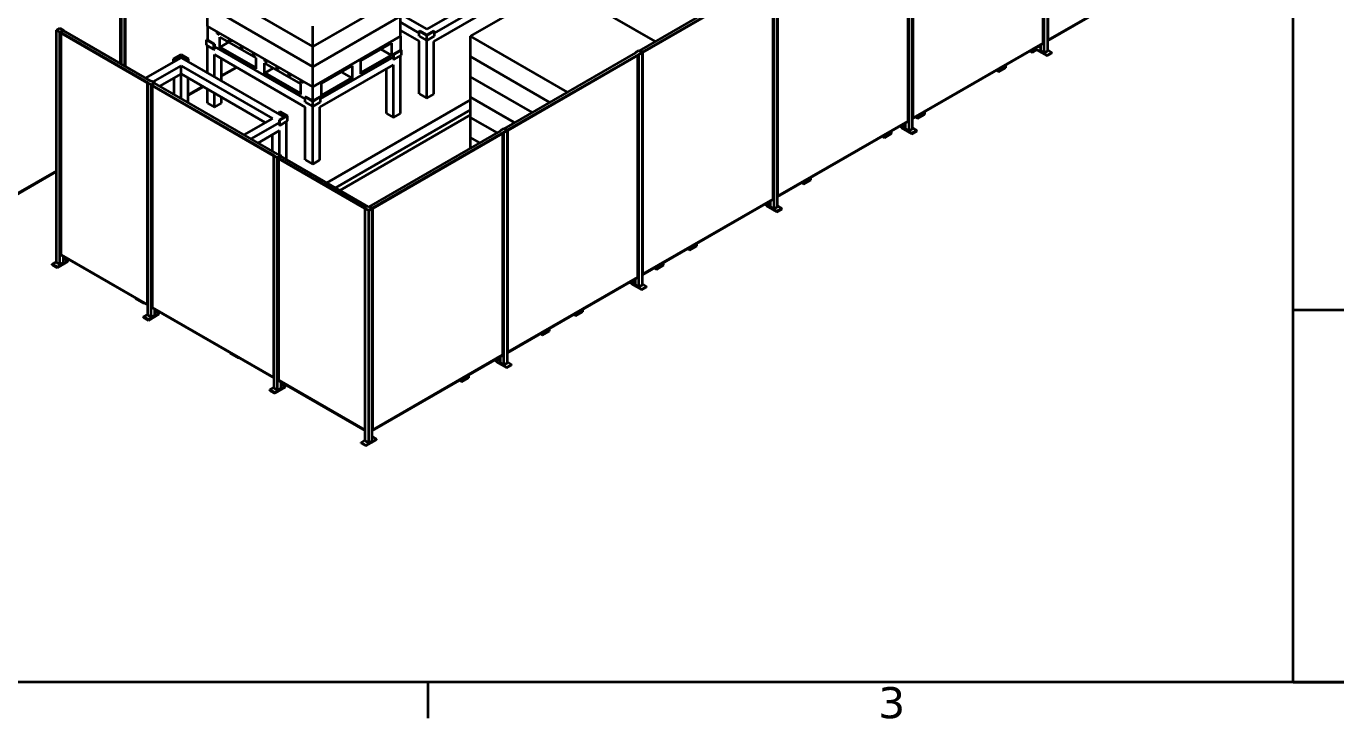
# Model space of a CAD drawing. Header units: millimetres. Extents: x 0 to 67800, y 0 to 42000.
# Drawn here: x 33888 to 44445, y 705 to 6288 of the extents above; entities that cross this region are included whole.
import ezdxf
from ezdxf.enums import TextEntityAlignment as Align

# ---------------------------------------------------------------- set-up
doc = ezdxf.new("R2010")
doc.units = ezdxf.units.MM
doc.header["$LTSCALE"] = 100
for name, color, linetype, lineweight in [('Border (ISO)', 7, 'Continuous', 35), ('Title (ISO)', 7, 'Continuous', 35), ('Visible (ISO)', 7, 'Continuous', 35), ('Visible Narrow (ISO)', 7, 'Continuous', 25)]:
    doc.layers.add(name, color=color, linetype=linetype, lineweight=lineweight)
doc.styles.add('Note Text (ISO)', font='verdana.ttf')
doc.styles.add('Text Style48', font='arial.ttf')
doc.styles.add('Text Style59', font='verdana.ttf')
doc.styles.add('Text Style60', font='verdana.ttf')

# ---------------------------------------------------------------- blocks, each defined once
blk = doc.blocks.new('Borders Default Border')
at = {"layer": 'Border (ISO)'}
blk.add_line((371.25, 10), (371.25, 7.1), dxfattribs=at)
at = {"layer": 'Border (ISO)', "flags": 128}
blk.add_lwpolyline([(10, 10), (10, 410), (584, 410), (584, 10), (10, 10)], dxfattribs=at)
at = {"layer": 'Border (ISO)', "insert": (407.56, 7.05), "char_height": 2.5, "attachment_point": 7, "style": 'Note Text (ISO)'}
blk.add_mtext('3', dxfattribs=at)
blk = doc.blocks.new('Title Blocks Salg Layout')
at = {"layer": 'Title (ISO)'}
for p, q in [((57, 10), (57, 70)), ((200, 40), (57, 40)), ((57, 10), (200, 10))]:
    blk.add_line(p, q, dxfattribs=at)
for tag, p, height, style in [('AUTHOR_001', (179.75, 46.25), 2.25, 'Text Style48'), ('CREATION_DATE_001', (179.87, 41.24), 2.25, 'Text Style48'), ('TITLE_001', (76.67, 29.21), 3.5, 'Text Style60'), ('PART_NUMBER_001', (164.68, 22.4), 5, 'Text Style59'), ('SUBJECT_001', (69.02, 23.65), 3.5, 'Text Style60'), ('SUBJECT_002', (83.4, 17.66), 3.5, 'Text Style60'), ('VERSION_001', (189.96, 11.75), 2.5, 'Note Text (ISO)')]:
    blk.add_attdef(tag, p, '', height=height, dxfattribs=dict(at, style=style))
at = {"layer": 'Title (ISO)', "style": 'Note Text (ISO)'}
blk.add_attdef('CATEGORY', text='', height=2.5, dxfattribs=at).set_placement((161.5, 39), align=Align.TOP_LEFT)
at = {"layer": 'Title (ISO)', "color": 8, "true_color": 0x808080, "style": 'Note Text (ISO)'}
blk.add_attdef('KEYWORDS', text='', height=2.5, dxfattribs=at).set_placement((161.5, 13), align=Align.MIDDLE_LEFT)

msp = doc.modelspace()

# ---------------------------------------------------------------- linework, layer by layer
at = {"layer": 'Visible (ISO)'}
for p, q in [((42090.77, 6150.88), (42090.77, 7947.17)), ((42094.31, 6073.72), (42094.31, 7945.13)), ((42122.59, 6090.05), (42122.59, 7961.46)), ((41001.83, 5522.17), (41001.83, 7318.47)), ((41005.36, 5445.01), (41005.36, 7316.42)), ((41033.65, 5461.34), (41033.65, 7332.75)), ((34652.01, 5983.49), (34652.01, 7212.32)), ((34655.54, 5981.45), (34655.54, 7210.28)), ((34683.83, 5965.12), (34683.83, 7226.61)), ((42122.59, 6169.25), (43179.72, 6779.58)), ((38831.01, 6089.64), (39891.67, 6702.01)), ((39912.88, 6689.76), (38852.22, 6077.39)), ((39912.88, 4893.47), (39912.88, 6689.76)), ((39916.42, 4816.31), (39916.42, 6687.72)), ((39944.7, 4832.64), (39944.7, 6704.05)), ((36197.6, 6124.68), (35349.07, 6614.58)), ((36197.6, 6124.67), (35349.07, 6614.57)), ((37710.81, 6605.58), (37116.84, 6262.65)), ((37767.38, 6572.92), (37177.65, 6232.44)), ((37470.39, 6206.36), (38177.5, 6614.61)), ((38177.5, 6614.61), (38958.89, 6163.47)), ((36197.6, 5961.37), (35349.07, 6451.27)), ((35349.07, 6287.96), (35349.07, 6451.26)), ((36197.6, 5961.36), (35349.07, 6451.26)), ((36904.71, 6532.93), (36197.6, 6124.68)), ((36904.71, 6532.92), (36197.6, 6124.67)), ((37173.41, 6164.67), (37767.38, 6507.6)), ((36904.71, 6369.62), (36197.6, 5961.37)), ((36904.71, 6369.61), (36197.6, 5961.36)), ((36904.71, 6385.13), (37116.84, 6262.65)), ((36904.71, 6206.31), (36904.71, 6369.61)), ((34132.28, 6254.98), (34160.57, 6271.31)), ((34132.28, 4383.57), (34132.28, 6254.98)), ((34160.57, 6238.65), (34132.28, 6254.98)), ((34160.57, 6271.31), (34188.85, 6254.98)), ((34188.85, 6254.98), (34160.57, 6238.65)), ((34160.57, 4367.24), (34160.57, 6238.65)), ((34185.32, 6252.94), (34164.1, 6240.69)), ((34164.1, 4444.4), (34164.1, 6240.69)), ((34871.21, 5832.44), (34164.1, 6240.69)), ((34185.32, 6252.94), (34892.42, 5844.69)), ((34188.85, 6250.9), (34188.85, 6254.98)), ((35349.07, 6287.96), (35349.07, 6176.92)), ((36197.6, 5798.07), (35349.07, 6287.96)), ((35428.27, 6228.36), (35428.27, 6242.24)), ((35428.27, 6228.36), (35440.29, 6235.3)), ((35445.24, 6232.44), (35445.24, 6218.56)), ((36197.6, 6124.68), (36197.6, 6287.98)), ((37056.03, 6232.44), (36904.71, 6319.81)), ((36904.71, 6254.49), (37056.81, 6166.67)), ((37056.03, 6247.96), (37060.27, 6250.41)), ((37116.84, 6212.85), (37056.03, 6247.96)), ((37056.03, 6207.13), (37056.03, 6247.96)), ((37060.27, 6250.41), (37116.84, 6217.75)), ((37116.84, 6217.75), (37173.41, 6250.41)), ((37177.65, 6247.96), (37116.84, 6212.85)), ((37173.41, 6250.41), (37177.65, 6247.96)), ((37177.65, 6247.96), (37177.65, 6207.13)), ((35340.59, 6176.92), (35349.07, 6181.82)), ((35401.4, 6141.81), (35340.59, 6176.92)), ((35340.59, 6136.1), (35340.59, 6176.92)), ((35340.59, 6136.1), (35401.4, 6100.99)), ((35349.07, 6176.92), (35405.64, 6144.26)), ((35349.07, 5911.56), (35349.07, 6131.2)), ((35405.64, 6144.26), (35401.4, 6141.81)), ((35401.4, 6100.99), (35401.4, 6141.81)), ((35405.64, 6144.26), (35405.64, 6123.85)), ((35405.64, 6123.85), (35405.64, 6103.44)), ((36136.79, 5701.72), (35405.64, 6123.85)), ((36136.79, 5701.72), (35405.64, 6123.85)), ((35445.24, 6218.56), (35428.27, 6228.36)), ((35448.07, 6111.6), (35448.07, 6198.97)), ((35448.07, 6198.97), (35737.98, 6031.58)), ((35453.02, 6120.17), (35518.78, 6158.14)), ((35524.43, 6172.84), (35524.43, 6186.72)), ((35524.43, 6172.84), (35536.45, 6179.78)), ((35541.4, 6163.04), (35524.43, 6172.84)), ((35541.4, 6176.92), (35541.4, 6163.04)), ((35620.6, 6117.32), (35620.6, 6131.2)), ((35620.6, 6117.32), (35632.62, 6124.26)), ((36904.71, 6206.31), (36197.6, 5798.07)), ((36197.6, 5961.37), (36197.6, 6124.67)), ((36586.51, 6008.72), (36834, 6151.61)), ((36834, 6151.61), (36834, 6046.28)), ((36904.71, 6206.31), (36904.71, 6095.27)), ((37056.03, 6207.13), (37116.84, 6172.02)), ((37056.81, 5742.09), (37056.81, 6166.67)), ((37116.84, 6172.02), (37116.84, 6212.85)), ((37116.84, 6172.02), (37177.65, 6207.13)), ((37116.84, 5707.44), (37116.84, 6172.02)), ((37173.41, 5740.1), (37173.41, 6164.67)), ((37470.39, 6043.06), (37470.39, 6206.36)), ((38251.79, 5755.22), (37470.39, 6206.36)), ((41033.65, 5540.54), (42090.77, 6150.88)), ((42052.44, 6114.05), (42052.44, 6128.75)), ((42066.02, 6090.05), (42066.02, 6136.59)), ((35076.13, 6024.24), (35136.94, 6059.35)), ((35080.37, 6021.79), (35076.13, 6024.24)), ((35076.13, 5998.92), (35076.13, 6024.24)), ((35136.94, 6054.45), (35080.37, 6021.79)), ((35080.37, 6001.37), (35136.94, 6034.03)), ((35080.37, 6001.37), (35080.37, 6021.79)), ((35136.94, 6059.35), (35197.75, 6024.24)), ((35136.94, 6034.03), (35136.94, 6054.45)), ((35193.51, 6021.79), (35136.94, 6054.45)), ((35136.94, 6034.03), (35193.51, 6001.37)), ((35197.75, 6024.24), (35193.51, 6021.79)), ((35193.51, 6021.79), (35193.51, 6001.37)), ((35197.75, 5998.92), (35197.75, 6024.24)), ((35401.4, 6100.99), (35405.64, 6103.44)), ((35405.64, 5878.9), (35405.64, 6058.53)), ((35405.64, 6058.53), (36137.57, 5635.95)), ((35462.21, 5846.24), (35462.21, 6025.87)), ((35637.57, 6107.52), (35620.6, 6117.32)), ((35637.57, 6121.4), (35637.57, 6107.52)), ((35716.77, 6061.79), (35716.77, 6075.67)), ((35716.77, 6061.79), (35728.79, 6068.73)), ((35733.74, 6052), (35716.77, 6061.79)), ((35733.74, 6065.88), (35733.74, 6052)), ((35737.98, 6031.58), (35737.98, 5944.22)), ((35812.93, 6006.27), (35812.93, 6020.15)), ((36848.14, 6042.2), (36258.41, 5701.72)), ((36848.14, 6042.2), (36258.41, 5701.72)), ((36747.73, 6101.8), (36829.05, 6054.85)), ((36848.14, 6062.61), (36904.71, 6095.27)), ((36852.38, 6060.16), (36848.14, 6062.61)), ((36848.14, 6042.2), (36848.14, 6062.61)), ((36848.14, 6021.79), (36848.14, 6042.2)), ((36848.14, 6021.79), (36852.38, 6019.34)), ((36913.19, 6095.27), (36852.38, 6060.16)), ((36852.38, 6019.34), (36852.38, 6060.16)), ((36852.38, 6019.34), (36913.19, 6054.45)), ((36904.71, 6100.17), (36913.19, 6095.27)), ((36904.71, 5584.96), (36904.71, 6049.55)), ((36913.19, 6054.45), (36913.19, 6095.27)), ((38110.36, 5673.57), (37470.39, 6043.06)), ((37470.39, 6043.06), (37470.4, 6043.06)), ((37470.39, 5879.76), (37470.39, 6043.06)), ((38110.36, 5673.57), (37470.39, 6043.06)), ((37742.06, 5460.94), (38802.72, 6073.31)), ((38823.94, 6061.06), (37763.28, 5448.69)), ((38799.19, 6075.35), (38827.47, 6091.68)), ((38802.72, 6073.31), (38799.19, 6075.35)), ((38799.19, 6071.27), (38799.19, 6075.35)), ((38827.47, 6059.02), (38823.94, 6061.06)), ((38823.94, 4264.77), (38823.94, 6061.06)), ((38827.47, 6091.68), (38855.76, 6075.35)), ((38855.76, 6075.35), (38827.47, 6059.02)), ((38827.47, 4187.61), (38827.47, 6059.02)), ((38831.01, 6089.64), (38852.22, 6077.39)), ((38855.76, 4203.94), (38855.76, 6075.35)), ((41977.49, 6085.47), (41995.87, 6074.86)), ((41995.87, 6074.86), (42033.14, 6096.37)), ((41995.87, 6074.86), (41995.87, 6096.09)), ((42117.29, 6054.33), (42033.14, 6102.91)), ((42033.14, 6096.37), (42117.29, 6047.79)), ((42052.44, 6114.87), (42066.02, 6122.71)), ((42066.02, 6090.05), (42094.31, 6073.72)), ((42094.31, 6073.72), (42122.59, 6090.05)), ((42156.18, 6076.78), (42117.29, 6054.33)), ((42117.29, 6047.79), (42156.18, 6070.25)), ((42117.29, 6047.79), (42117.29, 6054.33)), ((42122.59, 6096.17), (42156.18, 6076.78)), ((42156.18, 6070.25), (42156.18, 6076.78)), ((34850.7, 5868.78), (35080.37, 6001.37)), ((34910.81, 5838.16), (35136.94, 5968.71)), ((35136.94, 5903.39), (35136.94, 5968.71)), ((35136.94, 5968.71), (35872.33, 5544.14)), ((35193.51, 6001.37), (35928.9, 5576.8)), ((35462.21, 5883.8), (35585.24, 5954.83)), ((35808.69, 5903.39), (35808.69, 5990.76)), ((35808.69, 5990.76), (36098.6, 5823.38)), ((35812.93, 6006.27), (35824.95, 6013.21)), ((35829.9, 5996.48), (35812.93, 6006.27)), ((35813.64, 5911.97), (35879.4, 5949.93)), ((35829.9, 6010.35), (35829.9, 5996.48)), ((35909.1, 5950.75), (35909.1, 5964.63)), ((35909.1, 5950.75), (35921.12, 5957.69)), ((35926.07, 5940.95), (35909.1, 5950.75)), ((35926.07, 5954.83), (35926.07, 5940.95)), ((36197.6, 5798.07), (36197.6, 5961.36)), ((36254.17, 5633.95), (36848.14, 5976.88)), ((36268.31, 5825.01), (36515.8, 5967.9)), ((36429.53, 5918.09), (36510.85, 5871.14)), ((36515.8, 5967.9), (36515.8, 5862.57)), ((36586.51, 5903.39), (36586.51, 6008.72)), ((36791.57, 5584.96), (36791.57, 5944.22)), ((36848.14, 5552.3), (36848.14, 5976.88)), ((41708.79, 5930.34), (41727.17, 5919.72)), ((41727.17, 5919.72), (41783.74, 5952.38)), ((41727.17, 5919.72), (41727.17, 5940.95)), ((41783.74, 5952.38), (41783.74, 5973.61)), ((34867.68, 5830.4), (34871.21, 5832.44)), ((34895.96, 5814.07), (34867.68, 5830.4)), ((34867.68, 3958.99), (34867.68, 5830.4)), ((34892.42, 5844.69), (34895.96, 5846.73)), ((34895.96, 5846.73), (34924.24, 5830.4)), ((34924.24, 5830.4), (34895.96, 5814.07)), ((34895.96, 3942.66), (34895.96, 5814.07)), ((34920.71, 5828.36), (34899.5, 5816.11)), ((34899.5, 4019.82), (34899.5, 5816.11)), ((35889.44, 5244.56), (34899.5, 5816.11)), ((34920.71, 5828.36), (35910.66, 5256.81)), ((34924.24, 5826.32), (34924.24, 5830.4)), ((35136.94, 5903.39), (34963.84, 5803.46)), ((35080.37, 5736.18), (35080.37, 5870.73)), ((35136.94, 5703.52), (35136.94, 5903.39)), ((35815.76, 5511.48), (35136.94, 5903.39)), ((35193.51, 5670.86), (35193.51, 5870.73)), ((36005.27, 5895.23), (36005.27, 5909.11)), ((36005.27, 5895.23), (36017.29, 5902.17)), ((36022.24, 5885.43), (36005.27, 5895.23)), ((36022.24, 5899.31), (36022.24, 5885.43)), ((36098.6, 5823.38), (36098.6, 5736.01)), ((36101.43, 5839.71), (36101.43, 5853.59)), ((36101.43, 5839.71), (36113.45, 5846.65)), ((36118.4, 5829.91), (36101.43, 5839.71)), ((36118.4, 5843.79), (36118.4, 5829.91)), ((36268.31, 5719.68), (36268.31, 5825.01)), ((37968.94, 5591.92), (37470.39, 5879.76)), ((37470.39, 5879.75), (37470.4, 5879.75)), ((37470.39, 5716.45), (37470.39, 5879.75)), ((37968.93, 5591.92), (37470.39, 5879.75)), ((35193.51, 5728.66), (35316.54, 5799.7)), ((35349.07, 5666.61), (35349.07, 5780.92)), ((35405.64, 5633.95), (35405.64, 5748.26)), ((35462.21, 5666.61), (35462.21, 5715.6)), ((36136.79, 5717.23), (36141.03, 5719.68)), ((36197.6, 5682.12), (36136.79, 5717.23)), ((36136.79, 5676.41), (36136.79, 5717.23)), ((36141.03, 5719.68), (36197.6, 5687.02)), ((36197.6, 5687.02), (36197.6, 5798.07)), ((36197.6, 5687.02), (36254.17, 5719.68)), ((36258.41, 5717.23), (36197.6, 5682.12)), ((36254.17, 5719.68), (36258.41, 5717.23)), ((36258.41, 5717.23), (36258.41, 5676.41)), ((37056.81, 5742.09), (37116.84, 5707.44)), ((37116.84, 5707.44), (37173.41, 5740.1)), ((37827.51, 5510.27), (37470.39, 5716.45)), ((37470.39, 5716.44), (37470.4, 5716.45)), ((37470.39, 5553.14), (37470.39, 5716.44)), ((37827.5, 5510.26), (37470.39, 5716.44)), ((35349.07, 5666.61), (35405.64, 5633.95)), ((35405.64, 5633.95), (35462.21, 5666.61)), ((35928.9, 5597.21), (35933.14, 5599.66)), ((35985.47, 5564.55), (35928.9, 5597.21)), ((35928.9, 5576.8), (35928.9, 5597.21)), ((35933.14, 5599.66), (35993.95, 5564.55)), ((36136.79, 5676.41), (36197.6, 5641.3)), ((36137.57, 5211.37), (36137.57, 5635.95)), ((36197.6, 5641.3), (36197.6, 5682.12)), ((36197.6, 5641.3), (36258.41, 5676.41)), ((36197.6, 5176.71), (36197.6, 5641.3)), ((36254.17, 5209.37), (36254.17, 5633.95)), ((37470.39, 5695.51), (36310.6, 5025.91)), ((36381.31, 4985.08), (37470.39, 5613.86)), ((41133.2, 5576.8), (41133.2, 5598.02)), ((35872.33, 5544.14), (35642.66, 5411.54)), ((35928.9, 5511.48), (35699.23, 5378.88)), ((35928.9, 5576.8), (35967.79, 5554.34)), ((35928.9, 5531.89), (35985.47, 5564.55)), ((35933.14, 5529.44), (35928.9, 5531.89)), ((35928.9, 5511.48), (35928.9, 5531.89)), ((35928.9, 5491.06), (35928.9, 5511.48)), ((35928.9, 5491.06), (35933.14, 5488.61)), ((35993.95, 5564.55), (35933.14, 5529.44)), ((35933.14, 5488.61), (35933.14, 5529.44)), ((35933.14, 5488.61), (35993.95, 5523.72)), ((35985.47, 5213.62), (35985.47, 5518.82)), ((35993.95, 5523.72), (35993.95, 5564.55)), ((36416.66, 4964.67), (37470.39, 5573.04)), ((36791.57, 5584.96), (36848.14, 5552.3)), ((36848.14, 5552.3), (36904.71, 5584.96)), ((37686.08, 5428.61), (37470.39, 5553.14)), ((37470.39, 5553.13), (37470.4, 5553.14)), ((37470.39, 5389.83), (37470.39, 5553.13)), ((37686.07, 5428.61), (37470.39, 5553.13)), ((39944.7, 4911.84), (41001.83, 5522.17)), ((40943.49, 5474.61), (40977.08, 5494)), ((40977.08, 5461.34), (40977.08, 5507.88)), ((41058.25, 5554.75), (41076.64, 5544.14)), ((41076.64, 5544.14), (41133.2, 5576.8)), ((41076.64, 5544.14), (41076.64, 5565.36)), ((35755.8, 5346.22), (35928.9, 5446.16)), ((35872.33, 5278.94), (35872.33, 5413.5)), ((35928.9, 5250.36), (35928.9, 5446.16)), ((36653.12, 4832.23), (37713.78, 5444.61)), ((37734.99, 5432.36), (36674.33, 4819.99)), ((37544.65, 5346.96), (37470.39, 5389.83)), ((37470.39, 5389.83), (37470.4, 5389.83)), ((37470.39, 5304.09), (37470.39, 5389.83)), ((37544.64, 5346.96), (37470.39, 5389.83)), ((37710.24, 5446.65), (37738.53, 5462.98)), ((37713.78, 5444.61), (37710.24, 5446.65)), ((37710.24, 5442.57), (37710.24, 5446.65)), ((37738.53, 5430.32), (37734.99, 5432.36)), ((37734.99, 3636.07), (37734.99, 5432.36)), ((37738.53, 5462.98), (37766.81, 5446.65)), ((37766.81, 5446.65), (37738.53, 5430.32)), ((37738.53, 3558.91), (37738.53, 5430.32)), ((37742.06, 5460.94), (37763.28, 5448.69)), ((37766.81, 3575.24), (37766.81, 5446.65)), ((40789.55, 5399.62), (40807.94, 5389)), ((40807.94, 5389), (40864.5, 5421.66)), ((40807.94, 5389), (40807.94, 5410.23)), ((40864.5, 5421.66), (40864.5, 5442.89)), ((41028.34, 5425.62), (40943.49, 5474.61)), ((40943.49, 5468.08), (40943.49, 5474.61)), ((40943.49, 5468.08), (41028.34, 5419.09)), ((40977.08, 5461.34), (41005.36, 5445.01)), ((41005.36, 5445.01), (41033.65, 5461.34)), ((41067.23, 5448.08), (41028.34, 5425.62)), ((41028.34, 5419.09), (41067.23, 5441.54)), ((41028.34, 5419.09), (41028.34, 5425.62)), ((41033.65, 5467.47), (41067.23, 5448.08)), ((41067.23, 5441.54), (41067.23, 5448.08)), ((35885.91, 5242.52), (35889.44, 5244.56)), ((35914.19, 5226.19), (35885.91, 5242.52)), ((35885.91, 3371.11), (35885.91, 5242.52)), ((35910.66, 5256.81), (35914.19, 5258.85)), ((35914.19, 5258.85), (35942.48, 5242.52)), ((35942.48, 5242.52), (35914.19, 5226.19)), ((35914.19, 3354.78), (35914.19, 5226.19)), ((35938.94, 5240.48), (35917.73, 5228.23)), ((35917.73, 3431.94), (35917.73, 5228.23)), ((36624.84, 4819.99), (35917.73, 5228.23)), ((35938.94, 5240.48), (36646.05, 4832.23)), ((35942.48, 5238.44), (35942.48, 5242.52)), ((36137.57, 5211.37), (36197.6, 5176.71)), ((36197.6, 5176.71), (36254.17, 5209.37)), ((33805.13, 4927.08), (34132.28, 5115.97)), ((40213.97, 5046.07), (40213.97, 5067.3)), ((40139.01, 5024.03), (40157.4, 5013.41)), ((40157.4, 5013.41), (40213.97, 5046.07)), ((40157.4, 5013.41), (40157.4, 5034.64)), ((38855.76, 4283.14), (39912.88, 4893.47)), ((39854.55, 4845.91), (39887.99, 4865.22)), ((39870.31, 4868.89), (39882.33, 4861.95)), ((39888.13, 4832.64), (39888.13, 4879.18)), ((39944.7, 4890.61), (39945.27, 4890.94)), ((39945.27, 4890.94), (39945.27, 4912.17)), ((36621.3, 4817.95), (36624.84, 4819.99)), ((36649.58, 4801.62), (36621.3, 4817.95)), ((36621.3, 2946.54), (36621.3, 4817.95)), ((36646.05, 4832.23), (36649.58, 4834.28)), ((36649.58, 4834.28), (36677.87, 4817.95)), ((36677.87, 4817.95), (36649.58, 4801.62)), ((36649.58, 2930.21), (36649.58, 4801.62)), ((36653.12, 4832.23), (36674.33, 4819.99)), ((36677.87, 2946.54), (36677.87, 4817.95)), ((39939.4, 4796.92), (39854.55, 4845.91)), ((39854.55, 4839.38), (39854.55, 4845.91)), ((39854.55, 4839.38), (39939.4, 4790.39)), ((39888.13, 4832.64), (39916.42, 4816.31)), ((39916.42, 4816.31), (39944.7, 4832.64)), ((39978.29, 4819.37), (39939.4, 4796.92)), ((39939.4, 4790.39), (39978.29, 4812.84)), ((39939.4, 4790.39), (39939.4, 4796.92)), ((39944.7, 4838.77), (39978.29, 4819.37)), ((39978.29, 4812.84), (39978.29, 4819.37)), ((34164.1, 4444.4), (34867.68, 4038.19)), ((39219.77, 4493.3), (39238.16, 4482.69)), ((39238.16, 4482.69), (39294.73, 4515.35)), ((39238.16, 4482.69), (39238.16, 4503.92)), ((39294.73, 4515.35), (39294.73, 4536.58)), ((34098.7, 4370.3), (34132.28, 4389.69)), ((34137.59, 4347.85), (34098.7, 4370.3)), ((34098.7, 4363.77), (34098.7, 4370.3)), ((34098.7, 4363.77), (34137.59, 4341.32)), ((34132.28, 4383.57), (34160.57, 4367.24)), ((34222.44, 4396.84), (34137.59, 4347.85)), ((34137.59, 4341.32), (34222.44, 4390.31)), ((34137.59, 4341.32), (34137.59, 4347.85)), ((34160.57, 4367.24), (34188.85, 4383.57)), ((34188.85, 4383.57), (34188.85, 4430.11)), ((34188.85, 4416.23), (34222.44, 4396.84)), ((34222.44, 4390.31), (34222.44, 4396.84)), ((38951.07, 4338.17), (38969.46, 4327.56)), ((38969.46, 4327.56), (39026.03, 4360.22)), ((38969.46, 4327.56), (38969.46, 4348.79)), ((39026.03, 4360.22), (39026.03, 4381.44)), ((37766.81, 3654.44), (38823.94, 4264.77)), ((38765.6, 4217.21), (38799.19, 4236.6)), ((38799.19, 4203.94), (38799.19, 4250.48)), ((38850.45, 4168.22), (38765.6, 4217.21)), ((38765.6, 4210.68), (38765.6, 4217.21)), ((38765.6, 4210.68), (38850.45, 4161.69)), ((38799.19, 4203.94), (38827.47, 4187.61)), ((38827.47, 4187.61), (38855.76, 4203.94)), ((38889.35, 4190.67), (38850.45, 4168.22)), ((38850.45, 4161.69), (38889.35, 4184.14)), ((38850.45, 4161.69), (38850.45, 4168.22)), ((38855.76, 4210.06), (38889.35, 4190.67)), ((38889.35, 4184.14), (38889.35, 4190.67)), ((34765.57, 4097.14), (34765.57, 4093.06)), ((34765.57, 4093.06), (34836.28, 4052.23)), ((34836.28, 4056.32), (34836.28, 4052.23)), ((34836.28, 4052.23), (34839.82, 4054.28)), ((34899.5, 4019.82), (35885.91, 3450.31)), ((34834.09, 3945.72), (34867.68, 3965.11)), ((34834.09, 3939.19), (34834.09, 3945.72)), ((34872.98, 3923.27), (34834.09, 3945.72)), ((34834.09, 3939.19), (34872.98, 3916.74)), ((34867.68, 3958.99), (34895.96, 3942.66)), ((34957.83, 3972.26), (34872.98, 3923.27)), ((34872.98, 3916.74), (34957.83, 3965.73)), ((34872.98, 3916.74), (34872.98, 3923.27)), ((34895.96, 3942.66), (34924.24, 3958.99)), ((34924.24, 3958.99), (34924.24, 4005.53)), ((34924.24, 3991.65), (34957.83, 3972.26)), ((34957.83, 3965.73), (34957.83, 3972.26)), ((38300.53, 3962.58), (38318.92, 3951.97)), ((38318.92, 3951.97), (38375.49, 3984.63)), ((38318.92, 3951.97), (38318.92, 3973.2)), ((38375.49, 3984.63), (38375.49, 4005.86)), ((38031.83, 3807.45), (38050.22, 3796.83)), ((38050.22, 3796.83), (38106.79, 3829.49)), ((38050.22, 3796.83), (38050.22, 3818.06)), ((38106.79, 3829.49), (38106.79, 3850.72)), ((35529.24, 3656.23), (35529.24, 3652.15)), ((35529.24, 3652.15), (35599.95, 3611.33)), ((35599.95, 3615.41), (35599.95, 3611.33)), ((35599.95, 3611.33), (35603.49, 3613.37)), ((36677.87, 3025.74), (37734.99, 3636.07)), ((37676.66, 3588.51), (37710.24, 3607.9)), ((37710.24, 3575.24), (37710.24, 3621.78)), ((37761.51, 3539.52), (37676.66, 3588.51)), ((37676.66, 3581.97), (37676.66, 3588.51)), ((37676.66, 3581.97), (37761.51, 3532.98)), ((37710.24, 3575.24), (37738.53, 3558.91)), ((37738.53, 3558.91), (37766.81, 3575.24)), ((37800.4, 3561.97), (37761.51, 3539.52)), ((37761.51, 3532.98), (37800.4, 3555.44)), ((37761.51, 3532.98), (37761.51, 3539.52)), ((37766.81, 3581.36), (37800.4, 3561.97)), ((37800.4, 3555.44), (37800.4, 3561.97)), ((35976.07, 3384.38), (35891.21, 3335.39)), ((35917.73, 3431.94), (36621.3, 3025.74)), ((35942.48, 3371.11), (35942.48, 3417.65)), ((35942.48, 3403.77), (35976.07, 3384.38)), ((35976.07, 3377.85), (35976.07, 3384.38)), ((37381.3, 3431.86), (37399.68, 3421.24)), ((37399.68, 3421.24), (37456.25, 3453.9)), ((37399.68, 3421.24), (37399.68, 3442.47)), ((37456.25, 3453.9), (37456.25, 3475.13)), ((35852.32, 3357.85), (35885.91, 3377.24)), ((35852.32, 3351.31), (35852.32, 3357.85)), ((35891.21, 3335.39), (35852.32, 3357.85)), ((35852.32, 3351.31), (35891.21, 3328.86)), ((35885.91, 3371.11), (35914.19, 3354.78)), ((35891.21, 3328.86), (35976.07, 3377.85)), ((35891.21, 3328.86), (35891.21, 3335.39)), ((35914.19, 3354.78), (35942.48, 3371.11)), ((36711.46, 2959.8), (36626.6, 2910.81)), ((36677.87, 2979.19), (36711.46, 2959.8)), ((36711.46, 2953.27), (36711.46, 2959.8)), ((36587.71, 2933.27), (36621.3, 2952.66)), ((36587.71, 2926.74), (36587.71, 2933.27)), ((36626.6, 2910.81), (36587.71, 2933.27)), ((36587.71, 2926.74), (36626.6, 2904.28)), ((36621.3, 2946.54), (36649.58, 2930.21)), ((36626.6, 2904.28), (36711.46, 2953.27)), ((36626.6, 2904.28), (36626.6, 2910.81)), ((36649.58, 2930.21), (36677.87, 2946.54))]:
    msp.add_line(p, q, dxfattribs=at)
for centre, major_axis in [((35453.02, 6114.46), (3.5, 6.06)), ((36829.05, 6049.14), (3.5, -6.06)), ((35813.64, 5906.25), (3.5, 6.06)), ((36510.85, 5865.43), (3.5, -6.06))]:
    msp.add_ellipse(centre, major_axis=major_axis, ratio=0.57735027, start_param=0.78539816, end_param=2.35619449, dxfattribs=at)
at = {"layer": 'Visible Narrow (ISO)'}
for p, q in [((42083.7, 6154.96), (42083.7, 7934.92)), ((42126.13, 7959.42), (42126.13, 6179.45)), ((40994.76, 5526.26), (40994.76, 7306.22)), ((41037.18, 7330.71), (41037.18, 5550.75)), ((34644.94, 5987.58), (34644.94, 7200.07)), ((34687.36, 7224.57), (34687.36, 5963.08)), ((42126.13, 6179.45), (43172.64, 6783.66)), ((39905.81, 6677.52), (38859.29, 6073.31)), ((39905.81, 4897.55), (39905.81, 6677.52)), ((39948.24, 6702.01), (39948.24, 4922.05)), ((34171.18, 6228.44), (34171.18, 4448.48)), ((34864.14, 5828.36), (34171.18, 6228.44)), ((41037.18, 5550.75), (42083.7, 6154.96)), ((35448.07, 6111.6), (35737.98, 5944.22)), ((35737.98, 5955.65), (35453.02, 6120.17)), ((36829.05, 6054.85), (36586.51, 5914.83)), ((36586.51, 5903.39), (36834, 6046.28)), ((38816.87, 6048.81), (37770.35, 5444.61)), ((38816.87, 4268.85), (38816.87, 6048.81)), ((38859.29, 6073.31), (38859.29, 4293.35)), ((35462.21, 5891.96), (35578.17, 5958.92)), ((36098.6, 5747.44), (35813.64, 5911.97)), ((34864.14, 4048.4), (34864.14, 5828.36)), ((35808.69, 5903.39), (36098.6, 5736.01)), ((36510.85, 5871.14), (36268.31, 5731.11)), ((36268.31, 5719.68), (36515.8, 5862.57)), ((34906.57, 5803.86), (34906.57, 4023.9)), ((35882.37, 5240.48), (34906.57, 5803.86)), ((35193.51, 5736.83), (35309.47, 5803.78)), ((39948.24, 4922.05), (40994.76, 5526.26)), ((37727.92, 5420.11), (36681.4, 4815.9)), ((37727.92, 3640.15), (37727.92, 5420.11)), ((37770.35, 5444.61), (37770.35, 3664.64)), ((35882.37, 3460.52), (35882.37, 5240.48)), ((35924.8, 5215.99), (35924.8, 3436.02)), ((36617.76, 4815.9), (35924.8, 5215.99)), ((33805.13, 4935.25), (34132.28, 5124.13)), ((38859.29, 4293.35), (39905.81, 4897.55)), ((36617.76, 3035.94), (36617.76, 4815.9)), ((36681.4, 4815.9), (36681.4, 3035.94)), ((34171.18, 4448.48), (34864.14, 4048.4)), ((37770.35, 3664.64), (38816.87, 4268.85)), ((34906.57, 4023.9), (35882.37, 3460.52)), ((36681.4, 3035.94), (37727.92, 3640.15)), ((35924.8, 3436.02), (36617.76, 3035.94))]:
    msp.add_line(p, q, dxfattribs=at)

# ---------------------------------------------------------------- block references
at = {"xscale": 100, "yscale": 100, "zscale": 100}
for name, p in [('Borders Default Border', (0, 0)), ('Title Blocks Salg Layout', (38400, 0))]:
    msp.add_blockref(name, p, dxfattribs=at)

doc.saveas('drawing.dxf')
